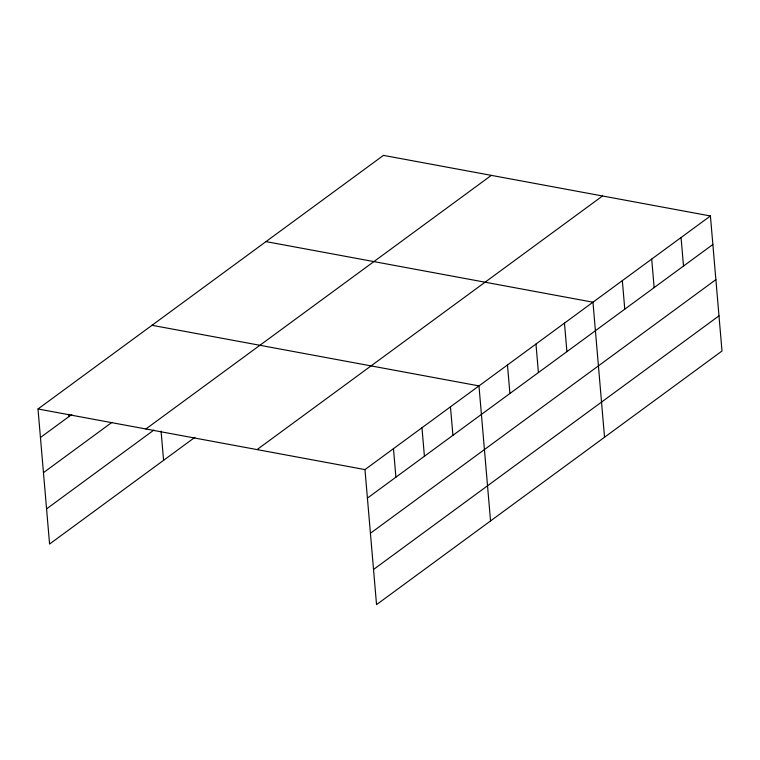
<?xml version="1.0" encoding="UTF-8"?>
<svg xmlns="http://www.w3.org/2000/svg" width="760" height="760" viewBox="0 0 760 760"><rect width="100%" height="100%" fill="white"/><g stroke="black" fill="none" stroke-linecap="round" stroke-linejoin="round"><path stroke-width="1.14" d="M194.93 437.313L49.58 544.027L38 408.984L383.458 155.373L710.419 215.973L722 351.015L376.542 604.628L364.971 469.594L710.419 215.973M40.441 437.503L71.791 414.485M43.462 472.653L111.862 422.437M145.901 428.982L491.35 175.37M46.559 508.877L153.909 430.065M257.07 449.587L602.528 195.975M367.412 498.104L712.87 244.492M370.424 533.264L715.882 279.642M373.53 569.477L718.989 315.856M266 241.604L592.971 302.204L604.542 437.247M152 325.29L478.971 385.899L490.542 520.933M38 408.984L364.971 469.594M681.055 237.528L683.506 266.048M651.7 259.094L654.142 287.603M622.336 280.649L624.777 309.168M564.471 323.123L566.913 351.642M535.971 344.052L538.413 372.571M507.471 364.971L509.912 393.49M450.471 406.818L452.912 435.337M421.971 427.747L424.412 456.256M393.471 448.666L395.912 477.185M161.063 431.043L163.581 460.332M68.752 414.295L68.941 416.584"/></g></svg>
